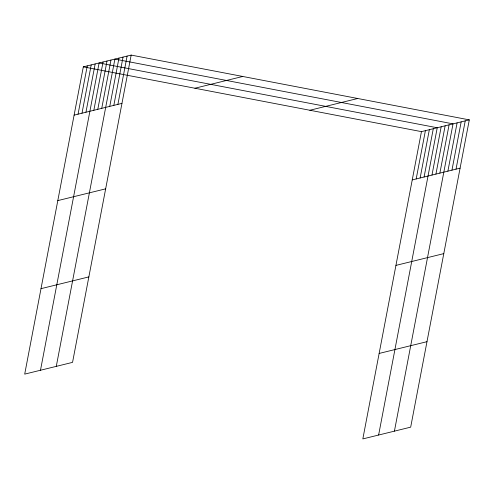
<?xml version="1.0" encoding="UTF-8"?>
<svg xmlns="http://www.w3.org/2000/svg" width="494" height="494" viewBox="0 0 494 494"><rect width="100%" height="100%" fill="white"/><g stroke="black" fill="none" stroke-linecap="round" stroke-linejoin="round"><path stroke-width="0.74" d="M131.169 55.087L83.319 66.851L24.7 374.125L72.55 362.368L131.169 55.087L469.3 119.875L410.681 427.149L362.831 438.913L421.45 131.632L469.3 119.875M78.052 114.17L87.265 65.881M81.998 113.194L91.211 64.912M85.95 112.224L95.157 63.942M40.489 370.247L99.109 62.966L437.239 127.755L378.62 435.029M93.841 110.285L103.055 61.997M97.793 109.316L107 61.028M101.739 108.347L110.952 60.058M56.285 366.363L114.898 59.089L453.029 123.871L394.416 431.151M109.754 106.377L118.968 58.088M113.824 105.376L123.037 57.088M117.893 104.376L127.1 56.088M416.183 178.952L425.396 130.663M420.135 177.982L429.342 129.694M424.08 177.013L433.294 128.724M431.978 175.067L441.185 126.785M435.924 174.098L445.137 125.809M439.87 173.128L449.083 124.84M447.885 171.159L457.098 122.87M451.954 170.158L461.168 121.87M456.024 169.158L465.231 120.869M74.106 115.139L121.956 103.376M194.902 88.228L242.752 76.465M309.862 110.255L357.718 98.491M57.804 200.607L105.654 188.844M412.237 179.921L460.087 168.158M41.002 288.663L88.858 276.899M395.935 265.389L443.785 253.626M379.133 353.445L426.989 341.681M83.319 66.851L421.45 131.632"/></g></svg>
